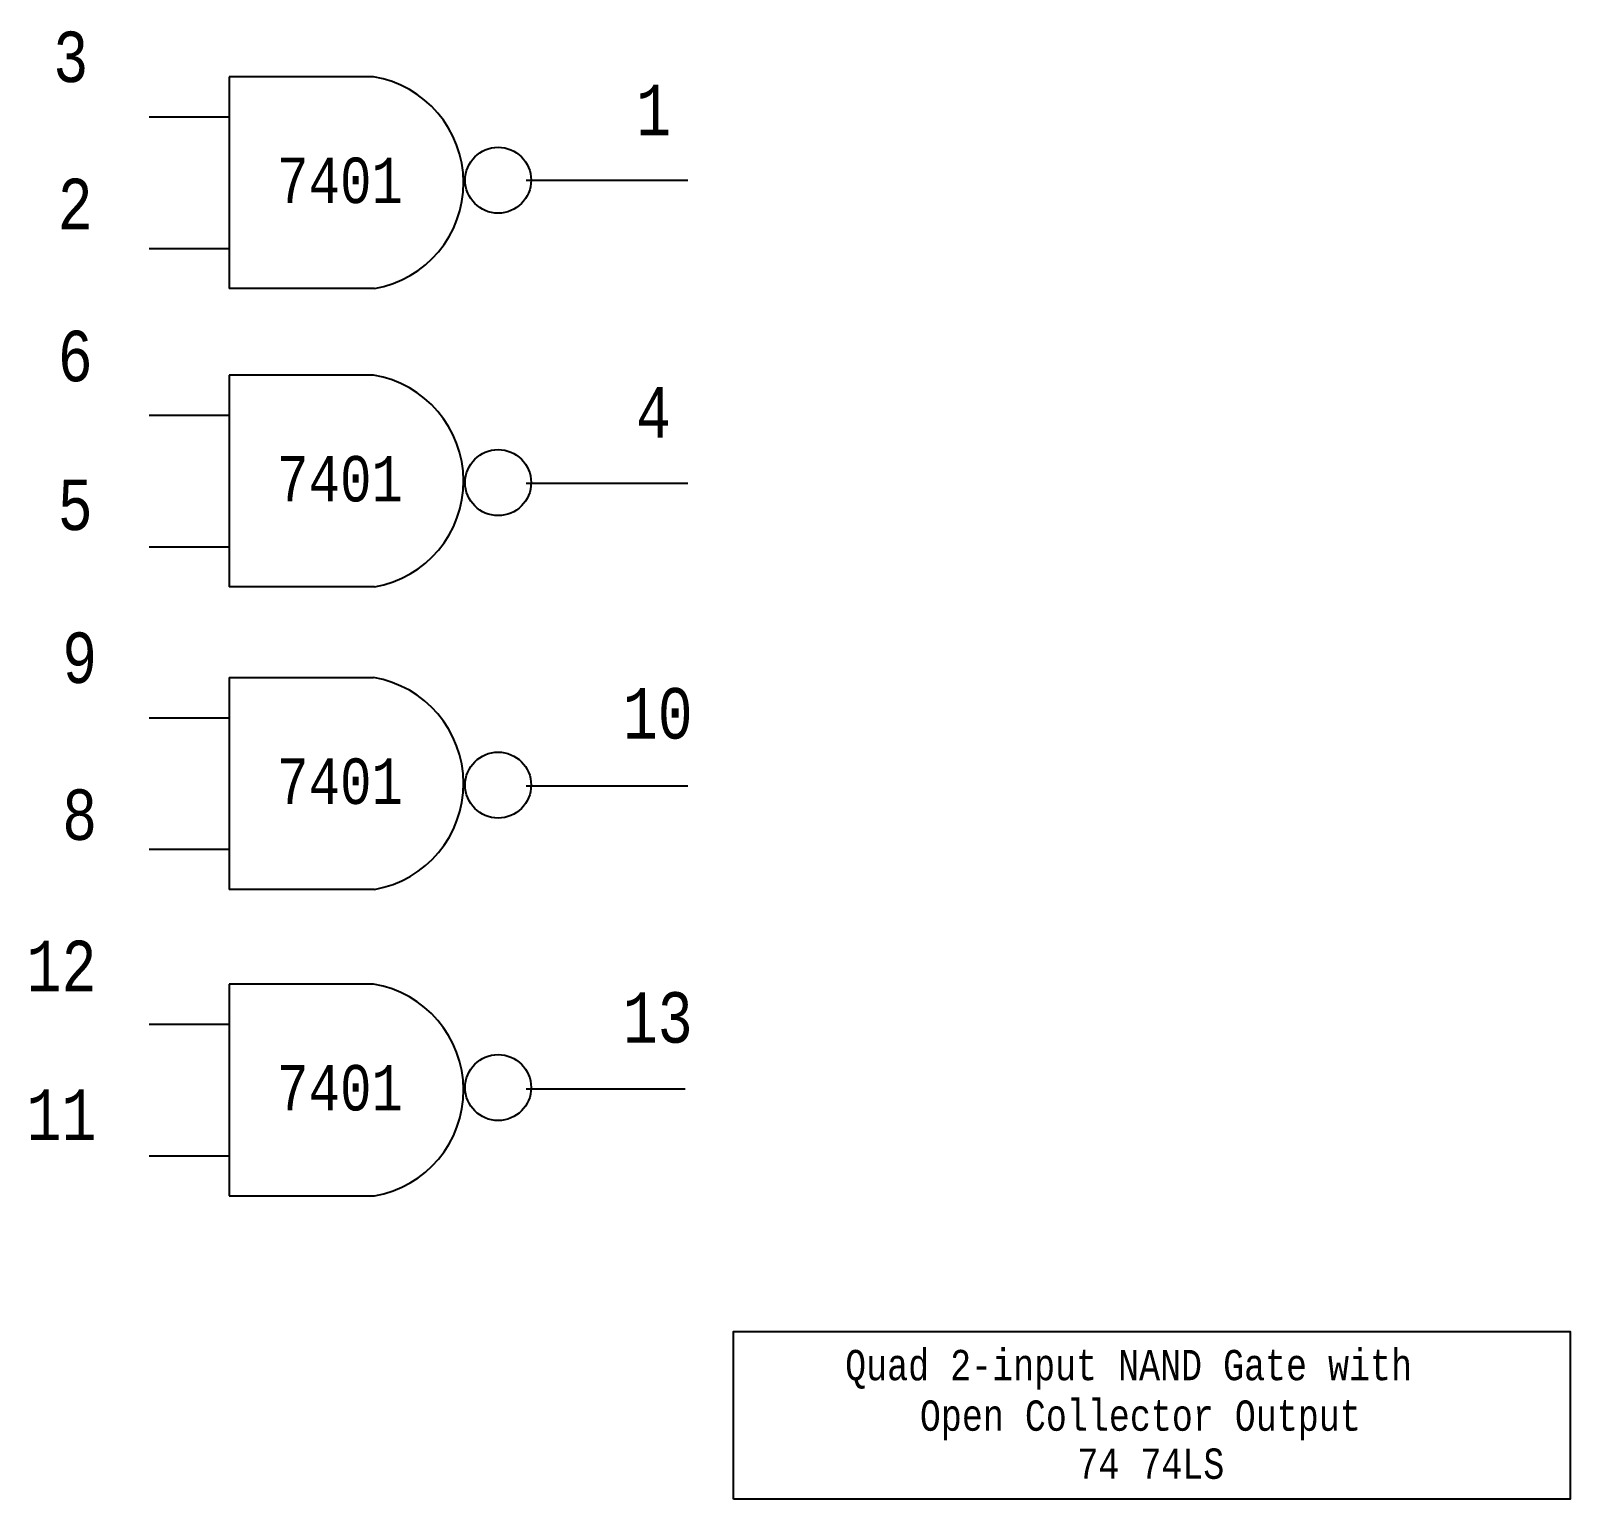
# Model space of a CAD drawing. Extents: x 4.27 to 11.88, y 0.47 to 7.74.
import ezdxf

# ---------------------------------------------------------------- set-up
doc = ezdxf.new("R2010")
doc.units = 0
doc.header["$LTSCALE"] = 0.5
doc.header["$MEASUREMENT"] = 0
doc.layers.add('1', color=7, linetype='CONTINUOUS')
doc.styles.add('MONOTXT', font='MONOTXT')

msp = doc.modelspace()

# ---------------------------------------------------------------- linework, layer by layer
at = {"layer": '1', "color": 7}
for p, q in [((5.249475, 7.509419), (5.249475, 6.461779)), ((5.963151, 7.508862), (5.250316, 7.508862)), ((4.853348, 7.311217), (5.249475, 7.311217)), ((7.518941, 6.995662), (6.719195, 6.995662)), ((4.853348, 6.659981), (5.249475, 6.659981)), ((5.968593, 6.461196), (5.250316, 6.461196)), ((5.249475, 6.033015), (5.249475, 4.985374)), ((5.963151, 6.032457), (5.250316, 6.032457)), ((4.853348, 5.834813), (5.249475, 5.834813)), ((7.518941, 5.497215), (6.719195, 5.497215)), ((4.853348, 5.183577), (5.249475, 5.183577)), ((5.968593, 4.984792), (5.250316, 4.984792)), ((5.249475, 4.536386), (5.249475, 3.488745)), ((5.963151, 4.535828), (5.250316, 4.535828)), ((4.853348, 4.338183), (5.249475, 4.338183)), ((7.518941, 3.998768), (6.719195, 3.998768)), ((4.853348, 3.686947), (5.249475, 3.686947)), ((5.968593, 3.488163), (5.250316, 3.488163)), ((5.249475, 3.019531), (5.249475, 1.971891)), ((5.963151, 3.018974), (5.250316, 3.018974)), ((4.853348, 2.821329), (5.249475, 2.821329)), ((7.504896, 2.500321), (6.719195, 2.500321)), ((4.853348, 2.170093), (5.249475, 2.170093)), ((5.968593, 1.971309), (5.250316, 1.971309))]:
    msp.add_line(p, q, dxfattribs=at)
msp.add_lwpolyline([(7.74366, 0.471005), (7.74366, 1.301412), (11.88335, 1.301412), (11.88335, 0.471005)], close=True, dxfattribs=at)
for centre in [(6.580106, 6.997753), (6.580106, 5.501123), (6.580106, 4.004494), (6.580106, 2.507865)]:
    msp.add_circle(centre, 0.163288, dxfattribs=at)
for centre in [(5.877732, 6.98523), (5.877732, 5.508825), (5.877732, 4.012196), (5.877732, 2.495342)]:
    msp.add_arc(centre, 0.531152, 279.7689, 80.7125, dxfattribs=at)

# ---------------------------------------------------------------- texts
at = {"layer": '1', "color": 7, "style": 'MONOTXT', "width": 0.8}
for s, height, p in [('3', 0.25, (4.379403, 7.483146)), ('1', 0.25, (7.262324, 7.220225)), ('7401', 0.225, (5.486356, 6.884494)), ('2', 0.25, (4.401409, 6.755056)), ('6', 0.25, (4.401409, 6.002621)), ('4', 0.25, (7.262324, 5.723596)), ('7401', 0.225, (5.486356, 5.40809)), ('5', 0.25, (4.401409, 5.266479)), ('9', 0.25, (4.423416, 4.509925)), ('10', 0.25, (7.196303, 4.234831)), ('7401', 0.225, (5.486356, 3.91146)), ('8', 0.25, (4.423416, 3.733333)), ('12', 0.25, (4.24736, 2.984831)), ('13', 0.25, (7.196303, 2.729962)), ('7401', 0.225, (5.486356, 2.394606)), ('11', 0.25, (4.24736, 2.248689)), ('Quad 2-input NAND Gate with', 0.15, (8.296655, 1.059775)), ('Open Collector Output', 0.15, (8.666373, 0.809775)), ('74 74LS', 0.15, (9.445422, 0.57191))]:
    msp.add_text(s, height=height, dxfattribs=at).set_placement(p)

doc.saveas('drawing.dxf')
